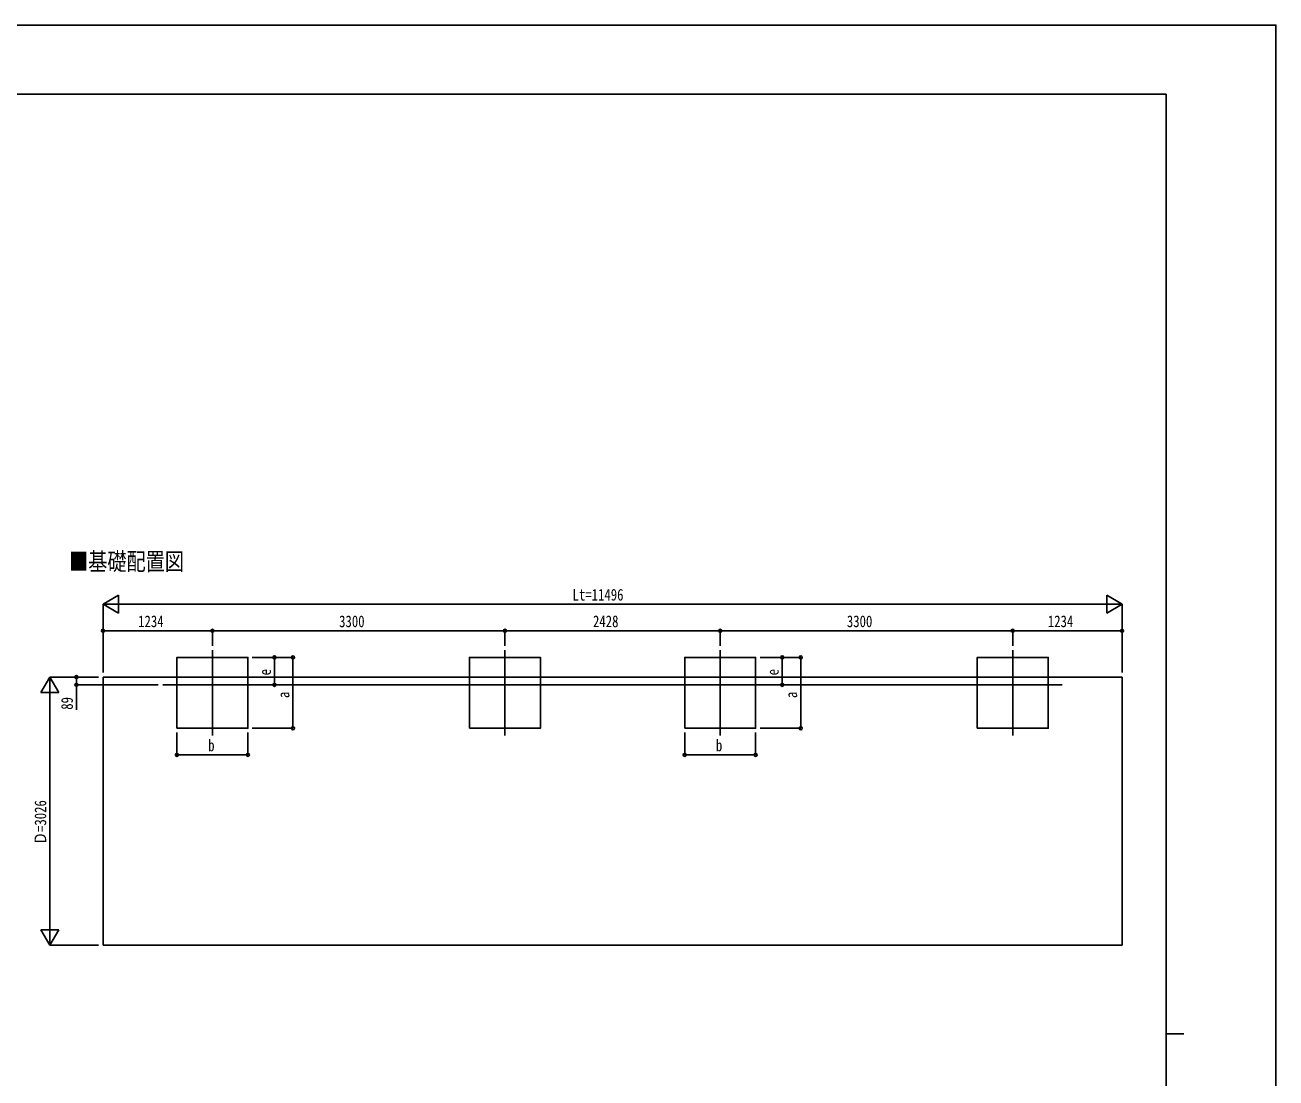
# Model space of a CAD drawing. Units: millimetres, scale not verified. Extents: x -16820 to 16820, y -11880 to 11880.
# Drawn here: x 2708 to 16820, y 0 to 11880 of the extents above; entities that cross this region are included whole.
import ezdxf
from ezdxf.enums import TextEntityAlignment as Align

# ---------------------------------------------------------------- set-up
doc = ezdxf.new("R2010")
doc.units = ezdxf.units.MM
doc.header["$LTSCALE"] = 60
for name, color, linetype in [('0-2_USER1', 3, 'Continuous'), ('0-3_YKK_12', 2, 'Continuous'), ('0-5_YKK_A1', 4, 'Continuous'), ('0-6_YKK_D', 6, 'Continuous'), ('0-7_YKK_ZWAK', 7, 'Continuous')]:
    doc.layers.add(name, color=color, linetype=linetype)
doc.styles.add('ＭＳ ゴシック', font='')
doc.styles.get('ＭＳ ゴシック').set_extended_font_data('MS Gothic')

msp = doc.modelspace()

# ---------------------------------------------------------------- linework, layer by layer
at = {"layer": '0-3_YKK_12'}
for p, q in [((4822.08, 4827), (4822.08, 3864.28)), ((8122.08, 4827), (8122.08, 3864.28)), ((10550.08, 4827), (10550.08, 3864.28)), ((13850.08, 4827), (13850.08, 3864.28)), ((4263.41, 4434.54), (14408.75, 4434.54))]:
    msp.add_line(p, q, dxfattribs=at)
at = {"layer": '0-5_YKK_A1'}
for p, q in [((3588.08, 4523.54), (3588.08, 1497.54)), ((15084.08, 4523.54), (3588.08, 4523.54)), ((15084.08, 4523.54), (15084.08, 1497.54)), ((15084.08, 1497.54), (3588.08, 1497.54))]:
    msp.add_line(p, q, dxfattribs=at)
for points in [[(4422.08, 3945.54), (5222.08, 3945.54), (5222.08, 4745.74), (4422.08, 4745.74)], [(7722.08, 3945.54), (8522.08, 3945.54), (8522.08, 4745.74), (7722.08, 4745.74)], [(10150.08, 3945.54), (10950.08, 3945.54), (10950.08, 4745.74), (10150.08, 4745.74)], [(13450.08, 3945.54), (14250.08, 3945.54), (14250.08, 4745.74), (13450.08, 4745.74)]]:
    msp.add_lwpolyline(points, close=True, dxfattribs=at)
at = {"layer": '0-6_YKK_D'}
for p, q in [((3588.08, 5345.74), (3761.28, 5445.74)), ((3761.28, 5245.74), (3761.28, 5445.74)), ((15084.08, 5345.74), (14910.87, 5445.74)), ((14910.87, 5445.74), (14910.87, 5245.74)), ((3588.08, 4573.54), (3588.08, 5346.74)), ((3588.08, 5345.74), (3761.28, 5245.74)), ((3588.08, 5345.74), (3934.49, 5345.74)), ((3788.08, 5345.74), (14884.08, 5345.74)), ((15084.08, 5345.74), (14737.67, 5345.74)), ((15084.08, 5345.74), (14910.87, 5245.74)), ((15084.08, 4573.54), (15084.08, 5346.74)), ((3588.08, 4573.54), (3588.08, 5046.74)), ((4822.08, 5045.74), (3588.08, 5045.74)), ((4822.08, 4877), (4822.08, 5046.74)), ((4822.08, 4877), (4822.08, 5046.74)), ((4822.08, 5045.74), (8122.08, 5045.74)), ((8122.08, 4877), (8122.08, 5046.74)), ((8122.08, 4877), (8122.08, 5046.74)), ((8122.08, 5045.74), (10550.08, 5045.74)), ((10550.08, 4877), (10550.08, 5046.74)), ((10550.08, 4877), (10550.08, 5046.74)), ((10550.08, 5045.74), (13850.08, 5045.74)), ((13850.08, 4877), (13850.08, 5046.74)), ((13850.08, 4877), (13850.08, 5046.74)), ((13850.08, 5045.74), (15084.08, 5045.74)), ((15084.08, 4573.54), (15084.08, 5046.74)), ((5272.08, 4745.74), (5732.08, 4745.74)), ((5273.08, 4745.74), (5523.08, 4745.74)), ((5522.08, 4434.54), (5522.08, 4745.74)), ((5731.08, 3945.54), (5731.08, 4745.74)), ((11000.08, 4745.74), (11460.08, 4745.74)), ((11001.08, 4745.74), (11251.08, 4745.74)), ((11250.08, 4434.54), (11250.08, 4745.74)), ((11459.08, 3945.54), (11459.08, 4745.74)), ((2988.08, 4523.54), (2888.08, 4350.34)), ((3538.08, 4523.54), (2987.08, 4523.54)), ((2988.08, 4523.54), (3088.08, 4350.34)), ((2988.08, 4523.54), (2988.08, 4177.13)), ((3538.08, 4523.54), (3287.08, 4523.54)), ((4209.97, 4434.54), (3287.08, 4434.54)), ((5410.89, 4434.54), (5523.08, 4434.54)), ((11138.89, 4434.54), (11251.08, 4434.54)), ((2888.08, 4350.34), (3088.08, 4350.34)), ((2988.08, 1697.54), (2988.08, 4323.54)), ((4422.08, 3898.45), (4422.08, 3644.54)), ((5222.08, 3896.52), (5222.08, 3644.54)), ((5272.08, 3945.54), (5732.08, 3945.54)), ((10150.08, 3898.45), (10150.08, 3644.54)), ((10950.08, 3896.52), (10950.08, 3644.54)), ((11000.08, 3945.54), (11460.08, 3945.54)), ((4422.08, 3645.54), (5222.08, 3645.54)), ((10150.08, 3645.54), (10950.08, 3645.54)), ((2988.08, 1497.54), (2988.08, 1843.95)), ((2988.08, 1497.54), (2888.08, 1670.75)), ((3088.08, 1670.75), (2888.08, 1670.75)), ((2988.08, 1497.54), (3088.08, 1670.75)), ((3538.08, 1497.54), (2987.08, 1497.54))]:
    msp.add_line(p, q, dxfattribs=at)
msp.add_lwpolyline([(3288.08, 4523.54), (3288.08, 4434.54), (3288.08, 4153.34)], dxfattribs=at)
for centre in [(3588.08, 5045.74), (4822.08, 5045.74), (4822.08, 5045.74), (8122.08, 5045.74), (8122.08, 5045.74), (10550.08, 5045.74), (10550.08, 5045.74), (13850.08, 5045.74), (13850.08, 5045.74), (15084.08, 5045.74), (5522.08, 4745.74), (5731.08, 4745.74), (11250.08, 4745.74), (11459.08, 4745.74), (3288.08, 4523.54), (3288.08, 4434.54), (5522.08, 4434.54), (11250.08, 4434.54), (5731.08, 3945.54), (11459.08, 3945.54), (4422.08, 3645.54), (5222.08, 3645.54), (10150.08, 3645.54), (10950.08, 3645.54)]:
    msp.add_circle(centre, 17, dxfattribs=at)
at = {"layer": '0-7_YKK_ZWAK'}
for p, q in [((15580.08, 11100), (-15619.92, 11100)), ((15580.08, 11100), (15580.08, -10100)), ((15580.08, 500), (15780.08, 500))]:
    msp.add_line(p, q, dxfattribs=at)
msp.add_lwpolyline([(-16820, -11880), (16820, -11880), (16820, 11880), (-16820, 11880)], close=True, dxfattribs=at)

# ---------------------------------------------------------------- texts
at = {"layer": '0-2_USER1', "style": 'ＭＳ ゴシック', "width": 0.8}
msp.add_text('■基礎配置図', height=197.9, dxfattribs=at).set_placement((3205.2, 5669), align=Align.BOTTOM_LEFT)
at = {"layer": '0-6_YKK_D', "style": 'ＭＳ ゴシック', "width": 0.8}
for s, p in [('Lt=11496', (8884.88, 5346.74)), ('1234', (3984.28, 5046.74)), ('3300', (6251.28, 5046.74)), ('2428', (9115.28, 5046.74)), ('3300', (11979.28, 5046.74)), ('1234', (14246.28, 5046.74)), ('b', (4774.08, 3646.54)), ('b', (10502.08, 3646.54))]:
    msp.add_text(s, height=132, dxfattribs=at).set_placement(p, align=Align.BOTTOM_LEFT)
for s, p in [('e', (5521.08, 4542.14)), ('e', (11249.08, 4542.14)), ('89', (3287.08, 4154.34)), ('a', (5730.08, 4286.64)), ('a', (11458.08, 4286.64)), ('Ｄ=3026', (2987.08, 2631.34))]:
    msp.add_text(s, height=132, rotation=90, dxfattribs=at).set_placement(p, align=Align.BOTTOM_LEFT)

doc.saveas('drawing.dxf')
